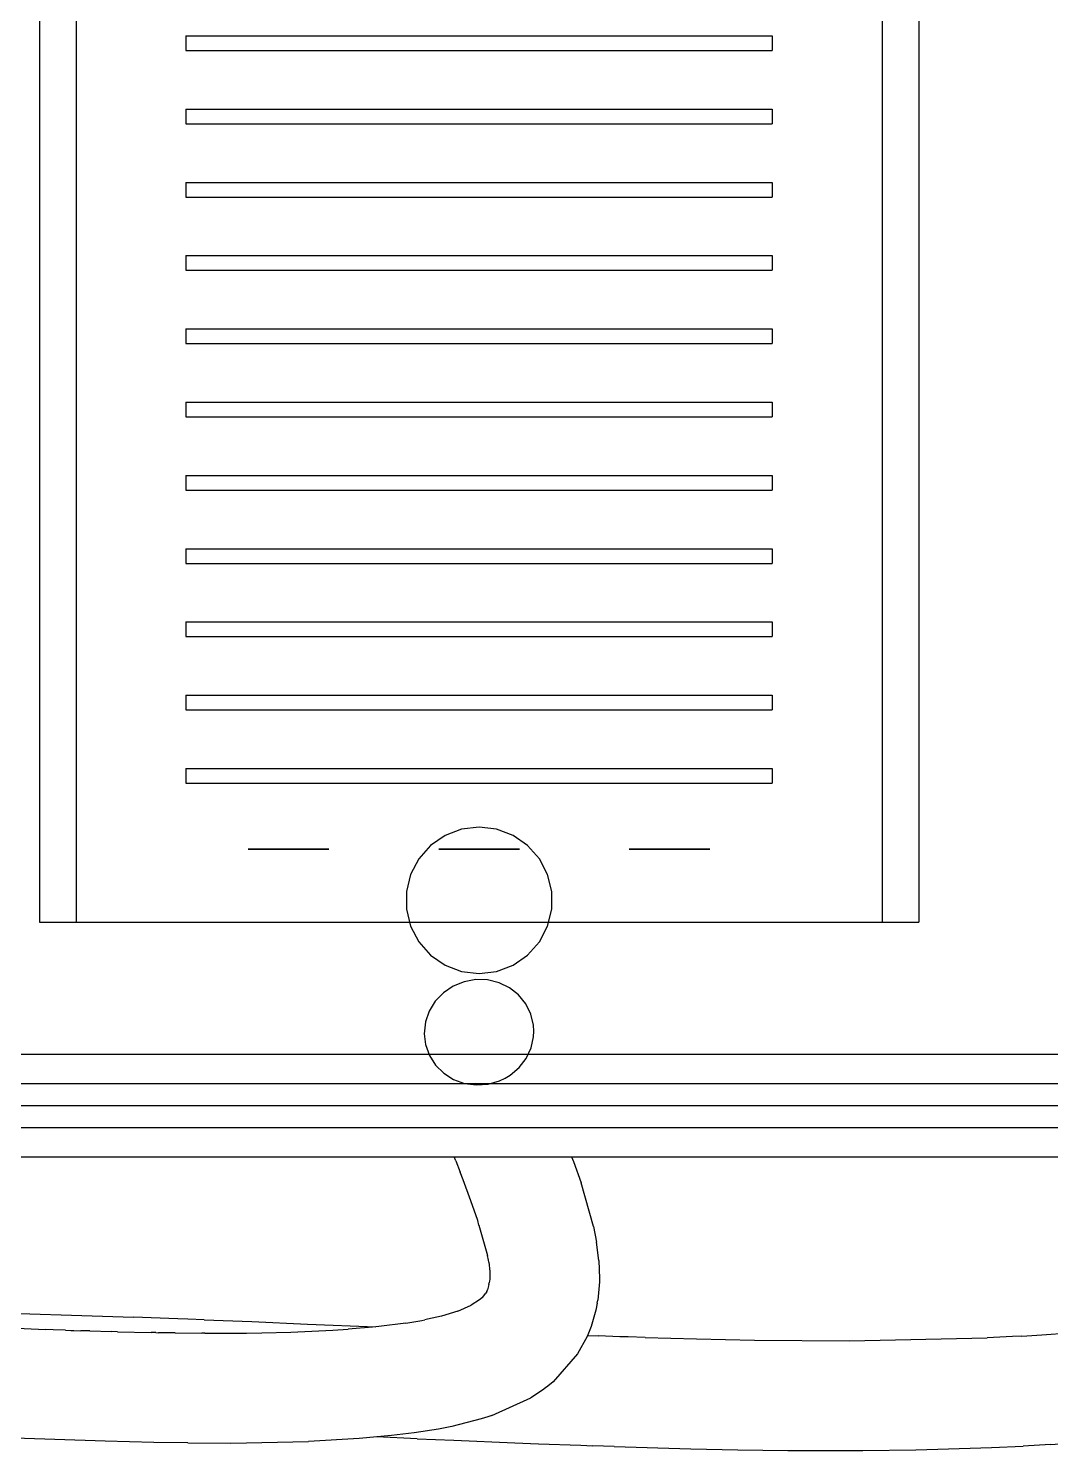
# Model space of a CAD drawing. Header units: millimetres. Extents: x -808 to -5, y -418 to 283.
# Drawn here: x -193.26 to -177.92, y -249.41 to -228.06 of the extents above; entities that cross this region are included whole.
import ezdxf

# ---------------------------------------------------------------- set-up
doc = ezdxf.new("R2010")
doc.units = ezdxf.units.MM
doc.layers.add('HIDDEN', color=8, linetype='Continuous')
doc.layers.add('VISIBLE', color=7, linetype='Continuous')

msp = doc.modelspace()

# ---------------------------------------------------------------- linework, layer by layer
at = {"layer": 'HIDDEN'}
for points in [[(-193.1, -209.579), (-193.1, -241.479)], [(-193.1, -209.579), (-193.1, -241.479)], [(-192.55, -209.579), (-192.55, -241.479)], [(-192.55, -209.579), (-192.55, -241.479)], [(-180.45, -209.579), (-180.45, -241.479)], [(-180.45, -209.579), (-180.45, -241.479)], [(-179.9, -209.579), (-179.9, -241.479)], [(-179.9, -209.579), (-179.9, -241.479)], [(-190.9, -228.169), (-182.1, -228.169)], [(-190.9, -228.169), (-182.1, -228.169)], [(-190.9, -228.169), (-190.9, -228.389)], [(-190.9, -228.169), (-190.9, -228.389)], [(-182.1, -228.169), (-182.1, -228.389)], [(-182.1, -228.169), (-182.1, -228.389)], [(-190.9, -228.389), (-182.1, -228.389)], [(-190.9, -228.389), (-182.1, -228.389)], [(-190.9, -229.269), (-182.1, -229.269)], [(-190.9, -229.269), (-182.1, -229.269)], [(-190.9, -229.269), (-190.9, -229.489)], [(-190.9, -229.269), (-190.9, -229.489)], [(-182.1, -229.269), (-182.1, -229.489)], [(-182.1, -229.269), (-182.1, -229.489)], [(-190.9, -229.489), (-182.1, -229.489)], [(-190.9, -229.489), (-182.1, -229.489)], [(-190.9, -230.369), (-182.1, -230.369)], [(-190.9, -230.369), (-182.1, -230.369)], [(-190.9, -230.369), (-190.9, -230.589)], [(-190.9, -230.369), (-190.9, -230.589)], [(-182.1, -230.369), (-182.1, -230.589)], [(-182.1, -230.369), (-182.1, -230.589)], [(-190.9, -230.589), (-182.1, -230.589)], [(-190.9, -230.589), (-182.1, -230.589)], [(-190.9, -231.469), (-182.1, -231.469)], [(-190.9, -231.469), (-182.1, -231.469)], [(-190.9, -231.469), (-190.9, -231.689)], [(-190.9, -231.469), (-190.9, -231.689)], [(-182.1, -231.469), (-182.1, -231.689)], [(-182.1, -231.469), (-182.1, -231.689)], [(-190.9, -231.689), (-182.1, -231.689)], [(-190.9, -231.689), (-182.1, -231.689)], [(-190.9, -232.569), (-182.1, -232.569)], [(-190.9, -232.569), (-182.1, -232.569)], [(-190.9, -232.569), (-190.9, -232.789)], [(-190.9, -232.569), (-190.9, -232.789)], [(-182.1, -232.569), (-182.1, -232.789)], [(-182.1, -232.569), (-182.1, -232.789)], [(-190.9, -232.789), (-182.1, -232.789)], [(-190.9, -232.789), (-182.1, -232.789)], [(-190.9, -233.669), (-182.1, -233.669)], [(-190.9, -233.669), (-182.1, -233.669)], [(-190.9, -233.669), (-190.9, -233.889)], [(-190.9, -233.669), (-190.9, -233.889)], [(-182.1, -233.669), (-182.1, -233.889)], [(-182.1, -233.669), (-182.1, -233.889)], [(-190.9, -233.889), (-182.1, -233.889)], [(-190.9, -233.889), (-182.1, -233.889)], [(-190.9, -234.769), (-182.1, -234.769)], [(-190.9, -234.769), (-182.1, -234.769)], [(-190.9, -234.769), (-190.9, -234.989)], [(-190.9, -234.769), (-190.9, -234.989)], [(-182.1, -234.769), (-182.1, -234.989)], [(-182.1, -234.769), (-182.1, -234.989)], [(-190.9, -234.989), (-182.1, -234.989)], [(-190.9, -234.989), (-182.1, -234.989)], [(-190.9, -235.869), (-182.1, -235.869)], [(-190.9, -235.869), (-182.1, -235.869)], [(-190.9, -235.869), (-190.9, -236.089)], [(-190.9, -235.869), (-190.9, -236.089)], [(-182.1, -235.869), (-182.1, -236.089)], [(-182.1, -235.869), (-182.1, -236.089)], [(-190.9, -236.089), (-182.1, -236.089)], [(-190.9, -236.089), (-182.1, -236.089)], [(-190.9, -236.969), (-182.1, -236.969)], [(-190.9, -236.969), (-182.1, -236.969)], [(-190.9, -236.969), (-190.9, -237.189)], [(-190.9, -236.969), (-190.9, -237.189)], [(-182.1, -236.969), (-182.1, -237.189)], [(-182.1, -236.969), (-182.1, -237.189)], [(-190.9, -237.189), (-182.1, -237.189)], [(-190.9, -237.189), (-182.1, -237.189)], [(-190.9, -238.069), (-182.1, -238.069)], [(-190.9, -238.069), (-182.1, -238.069)], [(-190.9, -238.069), (-190.9, -238.289)], [(-190.9, -238.069), (-190.9, -238.289)], [(-182.1, -238.069), (-182.1, -238.289)], [(-182.1, -238.069), (-182.1, -238.289)], [(-190.9, -238.289), (-182.1, -238.289)], [(-190.9, -238.289), (-182.1, -238.289)], [(-190.9, -239.169), (-182.1, -239.169)], [(-190.9, -239.169), (-182.1, -239.169)], [(-190.9, -239.169), (-190.9, -239.389)], [(-190.9, -239.169), (-190.9, -239.389)], [(-182.1, -239.169), (-182.1, -239.389)], [(-182.1, -239.169), (-182.1, -239.389)], [(-190.9, -239.389), (-182.1, -239.389)], [(-190.9, -239.389), (-182.1, -239.389)], [(-187.011, -240.175), (-187.229, -240.326)], [(-187.011, -240.175), (-187.229, -240.326)], [(-186.763, -240.081), (-187.011, -240.175)], [(-186.763, -240.081), (-187.011, -240.175)], [(-186.5, -240.049), (-186.763, -240.081)], [(-186.5, -240.049), (-186.763, -240.081)], [(-186.237, -240.081), (-186.5, -240.049)], [(-186.237, -240.081), (-186.5, -240.049)], [(-185.989, -240.175), (-186.237, -240.081)], [(-185.989, -240.175), (-186.237, -240.081)], [(-185.771, -240.326), (-185.989, -240.175)], [(-185.771, -240.326), (-185.989, -240.175)], [(-189.965, -240.379), (-189.961, -240.379)], [(-189.961, -240.379), (-189.965, -240.379)], [(-189.965, -240.379), (-189.961, -240.379)], [(-189.961, -240.379), (-189.965, -240.379)], [(-189.965, -240.379), (-189.961, -240.379)], [(-189.961, -240.379), (-189.965, -240.379)], [(-189.965, -240.379), (-189.961, -240.379)], [(-189.961, -240.379), (-189.965, -240.379)], [(-189.965, -240.379), (-189.961, -240.379)], [(-189.961, -240.379), (-189.965, -240.379)], [(-189.961, -240.379), (-189.926, -240.379)], [(-189.926, -240.379), (-189.961, -240.379)], [(-189.961, -240.379), (-189.926, -240.379)], [(-189.926, -240.379), (-189.961, -240.379)], [(-189.961, -240.379), (-189.926, -240.379)], [(-189.926, -240.379), (-189.961, -240.379)], [(-189.961, -240.379), (-189.926, -240.379)], [(-189.926, -240.379), (-189.961, -240.379)], [(-189.961, -240.379), (-189.926, -240.379)], [(-189.926, -240.379), (-189.961, -240.379)], [(-189.926, -240.379), (-189.858, -240.379)], [(-189.858, -240.379), (-189.926, -240.379)], [(-189.926, -240.379), (-189.858, -240.379)], [(-189.858, -240.379), (-189.926, -240.379)], [(-189.926, -240.379), (-189.858, -240.379)], [(-189.858, -240.379), (-189.926, -240.379)], [(-189.926, -240.379), (-189.858, -240.379)], [(-189.858, -240.379), (-189.926, -240.379)], [(-189.926, -240.379), (-189.858, -240.379)], [(-189.858, -240.379), (-189.926, -240.379)], [(-189.858, -240.379), (-189.761, -240.379)], [(-189.761, -240.379), (-189.858, -240.379)], [(-189.858, -240.379), (-189.761, -240.379)], [(-189.761, -240.379), (-189.858, -240.379)], [(-189.858, -240.379), (-189.761, -240.379)], [(-189.761, -240.379), (-189.858, -240.379)], [(-189.858, -240.379), (-189.761, -240.379)], [(-189.761, -240.379), (-189.858, -240.379)], [(-189.858, -240.379), (-189.761, -240.379)], [(-189.761, -240.379), (-189.858, -240.379)], [(-189.761, -240.379), (-189.641, -240.379)], [(-189.641, -240.379), (-189.761, -240.379)], [(-189.761, -240.379), (-189.641, -240.379)], [(-189.641, -240.379), (-189.761, -240.379)], [(-189.761, -240.379), (-189.641, -240.379)], [(-189.641, -240.379), (-189.761, -240.379)], [(-189.761, -240.379), (-189.641, -240.379)], [(-189.641, -240.379), (-189.761, -240.379)], [(-189.761, -240.379), (-189.641, -240.379)], [(-189.641, -240.379), (-189.761, -240.379)], [(-189.641, -240.379), (-189.505, -240.379)], [(-189.505, -240.379), (-189.641, -240.379)], [(-189.641, -240.379), (-189.505, -240.379)], [(-189.505, -240.379), (-189.641, -240.379)], [(-189.641, -240.379), (-189.505, -240.379)], [(-189.505, -240.379), (-189.641, -240.379)], [(-189.641, -240.379), (-189.505, -240.379)], [(-189.505, -240.379), (-189.641, -240.379)], [(-189.641, -240.379), (-189.505, -240.379)], [(-189.505, -240.379), (-189.641, -240.379)], [(-189.505, -240.379), (-189.36, -240.379)], [(-189.36, -240.379), (-189.505, -240.379)], [(-189.505, -240.379), (-189.36, -240.379)], [(-189.36, -240.379), (-189.505, -240.379)], [(-189.505, -240.379), (-189.36, -240.379)], [(-189.36, -240.379), (-189.505, -240.379)], [(-189.505, -240.379), (-189.36, -240.379)], [(-189.36, -240.379), (-189.505, -240.379)], [(-189.505, -240.379), (-189.36, -240.379)], [(-189.36, -240.379), (-189.505, -240.379)], [(-189.215, -240.379), (-189.36, -240.379)], [(-189.36, -240.379), (-189.215, -240.379)], [(-189.215, -240.379), (-189.36, -240.379)], [(-189.36, -240.379), (-189.215, -240.379)], [(-189.215, -240.379), (-189.36, -240.379)], [(-189.36, -240.379), (-189.215, -240.379)], [(-189.215, -240.379), (-189.36, -240.379)], [(-189.36, -240.379), (-189.215, -240.379)], [(-189.215, -240.379), (-189.36, -240.379)], [(-189.36, -240.379), (-189.215, -240.379)], [(-189.079, -240.379), (-189.215, -240.379)], [(-189.215, -240.379), (-189.079, -240.379)], [(-189.079, -240.379), (-189.215, -240.379)], [(-189.215, -240.379), (-189.079, -240.379)], [(-189.079, -240.379), (-189.215, -240.379)], [(-189.215, -240.379), (-189.079, -240.379)], [(-189.079, -240.379), (-189.215, -240.379)], [(-189.215, -240.379), (-189.079, -240.379)], [(-189.079, -240.379), (-189.215, -240.379)], [(-189.215, -240.379), (-189.079, -240.379)], [(-188.959, -240.379), (-189.079, -240.379)], [(-189.079, -240.379), (-188.959, -240.379)], [(-188.959, -240.379), (-189.079, -240.379)], [(-189.079, -240.379), (-188.959, -240.379)], [(-188.959, -240.379), (-189.079, -240.379)], [(-189.079, -240.379), (-188.959, -240.379)], [(-188.959, -240.379), (-189.079, -240.379)], [(-189.079, -240.379), (-188.959, -240.379)], [(-188.959, -240.379), (-189.079, -240.379)], [(-189.079, -240.379), (-188.959, -240.379)], [(-188.862, -240.379), (-188.959, -240.379)], [(-188.959, -240.379), (-188.862, -240.379)], [(-188.862, -240.379), (-188.959, -240.379)], [(-188.959, -240.379), (-188.862, -240.379)], [(-188.862, -240.379), (-188.959, -240.379)], [(-188.959, -240.379), (-188.862, -240.379)], [(-188.862, -240.379), (-188.959, -240.379)], [(-188.959, -240.379), (-188.862, -240.379)], [(-188.862, -240.379), (-188.959, -240.379)], [(-188.959, -240.379), (-188.862, -240.379)], [(-188.794, -240.379), (-188.862, -240.379)], [(-188.862, -240.379), (-188.794, -240.379)], [(-188.794, -240.379), (-188.862, -240.379)], [(-188.862, -240.379), (-188.794, -240.379)], [(-188.794, -240.379), (-188.862, -240.379)], [(-188.862, -240.379), (-188.794, -240.379)], [(-188.794, -240.379), (-188.862, -240.379)], [(-188.862, -240.379), (-188.794, -240.379)], [(-188.794, -240.379), (-188.862, -240.379)], [(-188.862, -240.379), (-188.794, -240.379)], [(-188.759, -240.379), (-188.794, -240.379)], [(-188.794, -240.379), (-188.759, -240.379)], [(-188.759, -240.379), (-188.794, -240.379)], [(-188.794, -240.379), (-188.759, -240.379)], [(-188.759, -240.379), (-188.794, -240.379)], [(-188.794, -240.379), (-188.759, -240.379)], [(-188.759, -240.379), (-188.794, -240.379)], [(-188.794, -240.379), (-188.759, -240.379)], [(-188.759, -240.379), (-188.794, -240.379)], [(-188.794, -240.379), (-188.759, -240.379)], [(-188.755, -240.379), (-188.759, -240.379)], [(-188.759, -240.379), (-188.755, -240.379)], [(-188.755, -240.379), (-188.759, -240.379)], [(-188.759, -240.379), (-188.755, -240.379)], [(-188.755, -240.379), (-188.759, -240.379)], [(-188.759, -240.379), (-188.755, -240.379)], [(-188.755, -240.379), (-188.759, -240.379)], [(-188.759, -240.379), (-188.755, -240.379)], [(-188.755, -240.379), (-188.759, -240.379)], [(-188.759, -240.379), (-188.755, -240.379)], [(-187.229, -240.326), (-187.405, -240.524)], [(-187.229, -240.326), (-187.405, -240.524)], [(-187.105, -240.379), (-187.101, -240.379)], [(-187.101, -240.379), (-187.105, -240.379)], [(-187.105, -240.379), (-187.101, -240.379)], [(-187.101, -240.379), (-187.105, -240.379)], [(-187.105, -240.379), (-187.101, -240.379)], [(-187.101, -240.379), (-187.105, -240.379)], [(-187.105, -240.379), (-187.101, -240.379)], [(-187.101, -240.379), (-187.105, -240.379)], [(-187.105, -240.379), (-187.101, -240.379)], [(-187.101, -240.379), (-187.105, -240.379)], [(-187.101, -240.379), (-187.066, -240.379)], [(-187.066, -240.379), (-187.101, -240.379)], [(-187.101, -240.379), (-187.066, -240.379)], [(-187.066, -240.379), (-187.101, -240.379)], [(-187.101, -240.379), (-187.066, -240.379)], [(-187.066, -240.379), (-187.101, -240.379)], [(-187.101, -240.379), (-187.066, -240.379)], [(-187.066, -240.379), (-187.101, -240.379)], [(-187.101, -240.379), (-187.066, -240.379)], [(-187.066, -240.379), (-187.101, -240.379)], [(-187.066, -240.379), (-186.998, -240.379)], [(-186.998, -240.379), (-187.066, -240.379)], [(-187.066, -240.379), (-186.998, -240.379)], [(-186.998, -240.379), (-187.066, -240.379)], [(-187.066, -240.379), (-186.998, -240.379)], [(-186.998, -240.379), (-187.066, -240.379)], [(-187.066, -240.379), (-186.998, -240.379)], [(-186.998, -240.379), (-187.066, -240.379)], [(-187.066, -240.379), (-186.998, -240.379)], [(-186.998, -240.379), (-187.066, -240.379)], [(-186.998, -240.379), (-186.901, -240.379)], [(-186.901, -240.379), (-186.998, -240.379)], [(-186.998, -240.379), (-186.901, -240.379)], [(-186.901, -240.379), (-186.998, -240.379)], [(-186.998, -240.379), (-186.901, -240.379)], [(-186.901, -240.379), (-186.998, -240.379)], [(-186.998, -240.379), (-186.901, -240.379)], [(-186.901, -240.379), (-186.998, -240.379)], [(-186.998, -240.379), (-186.901, -240.379)], [(-186.901, -240.379), (-186.998, -240.379)], [(-186.901, -240.379), (-186.781, -240.379)], [(-186.781, -240.379), (-186.901, -240.379)], [(-186.901, -240.379), (-186.781, -240.379)], [(-186.781, -240.379), (-186.901, -240.379)], [(-186.901, -240.379), (-186.781, -240.379)], [(-186.781, -240.379), (-186.901, -240.379)], [(-186.901, -240.379), (-186.781, -240.379)], [(-186.781, -240.379), (-186.901, -240.379)], [(-186.901, -240.379), (-186.781, -240.379)], [(-186.781, -240.379), (-186.901, -240.379)], [(-186.781, -240.379), (-186.645, -240.379)], [(-186.645, -240.379), (-186.781, -240.379)], [(-186.781, -240.379), (-186.645, -240.379)], [(-186.645, -240.379), (-186.781, -240.379)], [(-186.781, -240.379), (-186.645, -240.379)], [(-186.645, -240.379), (-186.781, -240.379)], [(-186.781, -240.379), (-186.645, -240.379)], [(-186.645, -240.379), (-186.781, -240.379)], [(-186.781, -240.379), (-186.645, -240.379)], [(-186.645, -240.379), (-186.781, -240.379)], [(-186.645, -240.379), (-186.5, -240.379)], [(-186.5, -240.379), (-186.645, -240.379)], [(-186.645, -240.379), (-186.5, -240.379)], [(-186.5, -240.379), (-186.645, -240.379)], [(-186.645, -240.379), (-186.5, -240.379)], [(-186.5, -240.379), (-186.645, -240.379)], [(-186.645, -240.379), (-186.5, -240.379)], [(-186.5, -240.379), (-186.645, -240.379)], [(-186.645, -240.379), (-186.5, -240.379)], [(-186.5, -240.379), (-186.645, -240.379)], [(-186.355, -240.379), (-186.5, -240.379)], [(-186.5, -240.379), (-186.355, -240.379)], [(-186.355, -240.379), (-186.5, -240.379)], [(-186.5, -240.379), (-186.355, -240.379)], [(-186.355, -240.379), (-186.5, -240.379)], [(-186.5, -240.379), (-186.355, -240.379)], [(-186.355, -240.379), (-186.5, -240.379)], [(-186.5, -240.379), (-186.355, -240.379)], [(-186.355, -240.379), (-186.5, -240.379)], [(-186.5, -240.379), (-186.355, -240.379)], [(-186.219, -240.379), (-186.355, -240.379)], [(-186.355, -240.379), (-186.219, -240.379)], [(-186.219, -240.379), (-186.355, -240.379)], [(-186.355, -240.379), (-186.219, -240.379)], [(-186.219, -240.379), (-186.355, -240.379)], [(-186.355, -240.379), (-186.219, -240.379)], [(-186.219, -240.379), (-186.355, -240.379)], [(-186.355, -240.379), (-186.219, -240.379)], [(-186.219, -240.379), (-186.355, -240.379)], [(-186.355, -240.379), (-186.219, -240.379)], [(-186.099, -240.379), (-186.219, -240.379)], [(-186.219, -240.379), (-186.099, -240.379)], [(-186.099, -240.379), (-186.219, -240.379)], [(-186.219, -240.379), (-186.099, -240.379)], [(-186.099, -240.379), (-186.219, -240.379)], [(-186.219, -240.379), (-186.099, -240.379)], [(-186.099, -240.379), (-186.219, -240.379)], [(-186.219, -240.379), (-186.099, -240.379)], [(-186.099, -240.379), (-186.219, -240.379)], [(-186.219, -240.379), (-186.099, -240.379)], [(-186.002, -240.379), (-186.099, -240.379)], [(-186.099, -240.379), (-186.002, -240.379)], [(-186.002, -240.379), (-186.099, -240.379)], [(-186.099, -240.379), (-186.002, -240.379)], [(-186.002, -240.379), (-186.099, -240.379)], [(-186.099, -240.379), (-186.002, -240.379)], [(-186.002, -240.379), (-186.099, -240.379)], [(-186.099, -240.379), (-186.002, -240.379)], [(-186.002, -240.379), (-186.099, -240.379)], [(-186.099, -240.379), (-186.002, -240.379)], [(-185.934, -240.379), (-186.002, -240.379)], [(-186.002, -240.379), (-185.934, -240.379)], [(-185.934, -240.379), (-186.002, -240.379)], [(-186.002, -240.379), (-185.934, -240.379)], [(-185.934, -240.379), (-186.002, -240.379)], [(-186.002, -240.379), (-185.934, -240.379)], [(-185.934, -240.379), (-186.002, -240.379)], [(-186.002, -240.379), (-185.934, -240.379)], [(-185.934, -240.379), (-186.002, -240.379)], [(-186.002, -240.379), (-185.934, -240.379)], [(-185.899, -240.379), (-185.934, -240.379)], [(-185.934, -240.379), (-185.899, -240.379)], [(-185.899, -240.379), (-185.934, -240.379)], [(-185.934, -240.379), (-185.899, -240.379)], [(-185.899, -240.379), (-185.934, -240.379)], [(-185.934, -240.379), (-185.899, -240.379)], [(-185.899, -240.379), (-185.934, -240.379)], [(-185.934, -240.379), (-185.899, -240.379)], [(-185.899, -240.379), (-185.934, -240.379)], [(-185.934, -240.379), (-185.899, -240.379)], [(-185.895, -240.379), (-185.899, -240.379)], [(-185.899, -240.379), (-185.895, -240.379)], [(-185.895, -240.379), (-185.899, -240.379)], [(-185.899, -240.379), (-185.895, -240.379)], [(-185.895, -240.379), (-185.899, -240.379)], [(-185.899, -240.379), (-185.895, -240.379)], [(-185.895, -240.379), (-185.899, -240.379)], [(-185.899, -240.379), (-185.895, -240.379)], [(-185.895, -240.379), (-185.899, -240.379)], [(-185.899, -240.379), (-185.895, -240.379)], [(-185.595, -240.524), (-185.771, -240.326)], [(-185.595, -240.524), (-185.771, -240.326)], [(-184.245, -240.379), (-184.241, -240.379)], [(-184.241, -240.379), (-184.245, -240.379)], [(-184.245, -240.379), (-184.241, -240.379)], [(-184.241, -240.379), (-184.245, -240.379)], [(-184.245, -240.379), (-184.241, -240.379)], [(-184.241, -240.379), (-184.245, -240.379)], [(-184.245, -240.379), (-184.241, -240.379)], [(-184.241, -240.379), (-184.245, -240.379)], [(-184.245, -240.379), (-184.241, -240.379)], [(-184.241, -240.379), (-184.245, -240.379)], [(-184.241, -240.379), (-184.206, -240.379)], [(-184.206, -240.379), (-184.241, -240.379)], [(-184.241, -240.379), (-184.206, -240.379)], [(-184.206, -240.379), (-184.241, -240.379)], [(-184.241, -240.379), (-184.206, -240.379)], [(-184.206, -240.379), (-184.241, -240.379)], [(-184.241, -240.379), (-184.206, -240.379)], [(-184.206, -240.379), (-184.241, -240.379)], [(-184.241, -240.379), (-184.206, -240.379)], [(-184.206, -240.379), (-184.241, -240.379)], [(-184.206, -240.379), (-184.138, -240.379)], [(-184.138, -240.379), (-184.206, -240.379)], [(-184.206, -240.379), (-184.138, -240.379)], [(-184.138, -240.379), (-184.206, -240.379)], [(-184.206, -240.379), (-184.138, -240.379)], [(-184.138, -240.379), (-184.206, -240.379)], [(-184.206, -240.379), (-184.138, -240.379)], [(-184.138, -240.379), (-184.206, -240.379)], [(-184.206, -240.379), (-184.138, -240.379)], [(-184.138, -240.379), (-184.206, -240.379)], [(-184.138, -240.379), (-184.041, -240.379)], [(-184.041, -240.379), (-184.138, -240.379)], [(-184.138, -240.379), (-184.041, -240.379)], [(-184.041, -240.379), (-184.138, -240.379)], [(-184.138, -240.379), (-184.041, -240.379)], [(-184.041, -240.379), (-184.138, -240.379)], [(-184.138, -240.379), (-184.041, -240.379)], [(-184.041, -240.379), (-184.138, -240.379)], [(-184.138, -240.379), (-184.041, -240.379)], [(-184.041, -240.379), (-184.138, -240.379)], [(-184.041, -240.379), (-183.921, -240.379)], [(-183.921, -240.379), (-184.041, -240.379)], [(-184.041, -240.379), (-183.921, -240.379)], [(-183.921, -240.379), (-184.041, -240.379)], [(-184.041, -240.379), (-183.921, -240.379)], [(-183.921, -240.379), (-184.041, -240.379)], [(-184.041, -240.379), (-183.921, -240.379)], [(-183.921, -240.379), (-184.041, -240.379)], [(-184.041, -240.379), (-183.921, -240.379)], [(-183.921, -240.379), (-184.041, -240.379)], [(-183.921, -240.379), (-183.785, -240.379)], [(-183.785, -240.379), (-183.921, -240.379)], [(-183.921, -240.379), (-183.785, -240.379)], [(-183.785, -240.379), (-183.921, -240.379)], [(-183.921, -240.379), (-183.785, -240.379)], [(-183.785, -240.379), (-183.921, -240.379)], [(-183.921, -240.379), (-183.785, -240.379)], [(-183.785, -240.379), (-183.921, -240.379)], [(-183.921, -240.379), (-183.785, -240.379)], [(-183.785, -240.379), (-183.921, -240.379)], [(-183.785, -240.379), (-183.64, -240.379)], [(-183.64, -240.379), (-183.785, -240.379)], [(-183.785, -240.379), (-183.64, -240.379)], [(-183.64, -240.379), (-183.785, -240.379)], [(-183.785, -240.379), (-183.64, -240.379)], [(-183.64, -240.379), (-183.785, -240.379)], [(-183.785, -240.379), (-183.64, -240.379)], [(-183.64, -240.379), (-183.785, -240.379)], [(-183.785, -240.379), (-183.64, -240.379)], [(-183.64, -240.379), (-183.785, -240.379)], [(-183.495, -240.379), (-183.64, -240.379)], [(-183.64, -240.379), (-183.495, -240.379)], [(-183.495, -240.379), (-183.64, -240.379)], [(-183.64, -240.379), (-183.495, -240.379)], [(-183.495, -240.379), (-183.64, -240.379)], [(-183.64, -240.379), (-183.495, -240.379)], [(-183.495, -240.379), (-183.64, -240.379)], [(-183.64, -240.379), (-183.495, -240.379)], [(-183.495, -240.379), (-183.64, -240.379)], [(-183.64, -240.379), (-183.495, -240.379)], [(-183.359, -240.379), (-183.495, -240.379)], [(-183.495, -240.379), (-183.359, -240.379)], [(-183.359, -240.379), (-183.495, -240.379)], [(-183.495, -240.379), (-183.359, -240.379)], [(-183.359, -240.379), (-183.495, -240.379)], [(-183.495, -240.379), (-183.359, -240.379)], [(-183.359, -240.379), (-183.495, -240.379)], [(-183.495, -240.379), (-183.359, -240.379)], [(-183.359, -240.379), (-183.495, -240.379)], [(-183.495, -240.379), (-183.359, -240.379)], [(-183.239, -240.379), (-183.359, -240.379)], [(-183.359, -240.379), (-183.239, -240.379)], [(-183.239, -240.379), (-183.359, -240.379)], [(-183.359, -240.379), (-183.239, -240.379)], [(-183.239, -240.379), (-183.359, -240.379)], [(-183.359, -240.379), (-183.239, -240.379)], [(-183.239, -240.379), (-183.359, -240.379)], [(-183.359, -240.379), (-183.239, -240.379)], [(-183.239, -240.379), (-183.359, -240.379)], [(-183.359, -240.379), (-183.239, -240.379)], [(-183.142, -240.379), (-183.239, -240.379)], [(-183.239, -240.379), (-183.142, -240.379)], [(-183.142, -240.379), (-183.239, -240.379)], [(-183.239, -240.379), (-183.142, -240.379)], [(-183.142, -240.379), (-183.239, -240.379)], [(-183.239, -240.379), (-183.142, -240.379)], [(-183.142, -240.379), (-183.239, -240.379)], [(-183.239, -240.379), (-183.142, -240.379)], [(-183.142, -240.379), (-183.239, -240.379)], [(-183.239, -240.379), (-183.142, -240.379)], [(-183.074, -240.379), (-183.142, -240.379)], [(-183.142, -240.379), (-183.074, -240.379)], [(-183.074, -240.379), (-183.142, -240.379)], [(-183.142, -240.379), (-183.074, -240.379)], [(-183.074, -240.379), (-183.142, -240.379)], [(-183.142, -240.379), (-183.074, -240.379)], [(-183.074, -240.379), (-183.142, -240.379)], [(-183.142, -240.379), (-183.074, -240.379)], [(-183.074, -240.379), (-183.142, -240.379)], [(-183.142, -240.379), (-183.074, -240.379)], [(-183.039, -240.379), (-183.074, -240.379)], [(-183.074, -240.379), (-183.039, -240.379)], [(-183.039, -240.379), (-183.074, -240.379)], [(-183.074, -240.379), (-183.039, -240.379)], [(-183.039, -240.379), (-183.074, -240.379)], [(-183.074, -240.379), (-183.039, -240.379)], [(-183.039, -240.379), (-183.074, -240.379)], [(-183.074, -240.379), (-183.039, -240.379)], [(-183.039, -240.379), (-183.074, -240.379)], [(-183.074, -240.379), (-183.039, -240.379)], [(-183.035, -240.379), (-183.039, -240.379)], [(-183.039, -240.379), (-183.035, -240.379)], [(-183.035, -240.379), (-183.039, -240.379)], [(-183.039, -240.379), (-183.035, -240.379)], [(-183.035, -240.379), (-183.039, -240.379)], [(-183.039, -240.379), (-183.035, -240.379)], [(-183.035, -240.379), (-183.039, -240.379)], [(-183.039, -240.379), (-183.035, -240.379)], [(-183.035, -240.379), (-183.039, -240.379)], [(-183.039, -240.379), (-183.035, -240.379)], [(-187.405, -240.524), (-187.529, -240.759)], [(-187.405, -240.524), (-187.529, -240.759)], [(-185.471, -240.759), (-185.595, -240.524)], [(-185.471, -240.759), (-185.595, -240.524)], [(-187.529, -240.759), (-187.592, -241.016)], [(-187.529, -240.759), (-187.592, -241.016)], [(-185.408, -241.016), (-185.471, -240.759)], [(-185.408, -241.016), (-185.471, -240.759)], [(-187.592, -241.016), (-187.592, -241.281)], [(-187.592, -241.016), (-187.592, -241.281)], [(-185.408, -241.281), (-185.408, -241.016)], [(-185.408, -241.281), (-185.408, -241.016)], [(-187.592, -241.281), (-187.529, -241.539)], [(-187.592, -241.281), (-187.529, -241.539)], [(-185.471, -241.539), (-185.408, -241.281)], [(-185.471, -241.539), (-185.408, -241.281)], [(-193.1, -241.479), (-179.9, -241.479)], [(-193.1, -241.479), (-179.9, -241.479)], [(-192.55, -241.479), (-180.45, -241.479)], [(-192.55, -241.479), (-180.45, -241.479)], [(-187.529, -241.539), (-187.405, -241.774)], [(-187.529, -241.539), (-187.405, -241.774)], [(-185.595, -241.774), (-185.471, -241.539)], [(-185.595, -241.774), (-185.471, -241.539)], [(-187.405, -241.774), (-187.229, -241.972)], [(-187.405, -241.774), (-187.229, -241.972)], [(-185.771, -241.972), (-185.595, -241.774)], [(-185.771, -241.972), (-185.595, -241.774)], [(-187.229, -241.972), (-187.011, -242.123)], [(-187.229, -241.972), (-187.011, -242.123)], [(-187.011, -242.123), (-186.763, -242.217)], [(-187.011, -242.123), (-186.763, -242.217)], [(-186.237, -242.217), (-185.989, -242.123)], [(-186.237, -242.217), (-185.989, -242.123)], [(-185.989, -242.123), (-185.771, -241.972)], [(-185.989, -242.123), (-185.771, -241.972)], [(-186.763, -242.217), (-186.5, -242.249)], [(-186.763, -242.217), (-186.5, -242.249)], [(-186.55, -242.338), (-186.725, -242.37)], [(-186.372, -242.343), (-186.55, -242.338)], [(-186.5, -242.249), (-186.237, -242.217)], [(-186.5, -242.249), (-186.237, -242.217)], [(-186.2, -242.385), (-186.372, -242.343)], [(-187.036, -242.536), (-187.158, -242.663)], [(-186.89, -242.437), (-187.036, -242.536)], [(-186.725, -242.37), (-186.89, -242.437)], [(-186.043, -242.462), (-186.2, -242.385)], [(-185.906, -242.57), (-186.043, -242.462)], [(-187.158, -242.663), (-187.249, -242.812)], [(-185.797, -242.704), (-185.906, -242.57)], [(-185.721, -242.858), (-185.797, -242.704)], [(-187.305, -242.975), (-187.323, -243.155)], [(-187.249, -242.812), (-187.305, -242.975)], [(-185.682, -243.024), (-185.721, -242.858)], [(-187.323, -243.155), (-187.304, -243.315)], [(-185.718, -243.365), (-185.681, -243.196)], [(-185.676, -243.114), (-185.682, -243.024)], [(-185.681, -243.196), (-185.676, -243.114)], [(-187.304, -243.315), (-187.246, -243.477)], [(-185.792, -243.522), (-185.718, -243.365)], [(-317.4, -243.459), (-97.4, -243.459)], [(-317.4, -243.459), (-97.4, -243.459)], [(-317.4, -243.459), (-97.4, -243.459)], [(-187.246, -243.477), (-187.154, -243.622)], [(-187.154, -243.622), (-187.031, -243.744)], [(-185.898, -243.66), (-185.792, -243.522)], [(-187.031, -243.744), (-186.883, -243.837)], [(-186.883, -243.837), (-186.717, -243.897)], [(-186.193, -243.859), (-186.109, -243.82)], [(-186.109, -243.82), (-186.031, -243.773)], [(-186.031, -243.773), (-185.898, -243.66)], [(-317.4, -243.899), (-97.4, -243.899)], [(-317.4, -243.899), (-97.4, -243.899)], [(-186.717, -243.897), (-186.541, -243.921)], [(-186.541, -243.921), (-186.363, -243.908)], [(-186.363, -243.908), (-186.193, -243.859)], [(-317.4, -244.229), (-97.4, -244.229)], [(-317.4, -244.229), (-97.4, -244.229)], [(-317.4, -244.229), (-97.4, -244.229)], [(-317.4, -244.229), (-97.4, -244.229)], [(-317.4, -244.229), (-97.4, -244.229)], [(-317.4, -244.229), (-97.4, -244.229)], [(-317.4, -244.559), (-97.4, -244.559)], [(-317.4, -244.559), (-97.4, -244.559)], [(-317.4, -244.999), (-97.4, -244.999)], [(-317.4, -244.999), (-97.4, -244.999)], [(-317.4, -244.999), (-97.4, -244.999)]]:
    msp.add_lwpolyline(points, dxfattribs=at)
at = {"layer": 'VISIBLE'}
for points in [[(-317.4, -243.459), (-97.4, -243.459)], [(-317.4, -244.999), (-97.4, -244.999)], [(-186.851, -245.058), (-186.873, -244.999)], [(-186.851, -245.058), (-186.784, -245.232)], [(-185.112, -244.999), (-185.085, -245.07)], [(-185.085, -245.07), (-184.97, -245.391)], [(-186.74, -245.347), (-186.784, -245.232)], [(-186.622, -245.659), (-186.74, -245.347)], [(-184.781, -246.048), (-184.97, -245.391)], [(-186.517, -245.955), (-186.622, -245.659)], [(-186.504, -246.024), (-186.517, -245.955)], [(-186.504, -246.024), (-186.373, -246.48)], [(-184.781, -246.048), (-184.736, -246.28)], [(-184.701, -246.559), (-184.736, -246.28)], [(-186.36, -246.55), (-186.373, -246.48)], [(-186.355, -246.584), (-186.36, -246.55)], [(-186.355, -246.584), (-186.341, -246.72)], [(-184.701, -246.559), (-184.692, -246.829)], [(-186.341, -246.72), (-186.339, -246.789)], [(-186.339, -246.789), (-186.341, -246.84)], [(-184.692, -246.829), (-184.693, -246.875)], [(-186.451, -247.112), (-186.397, -247.047)], [(-186.383, -247.022), (-186.397, -247.047)], [(-186.383, -247.022), (-186.372, -246.997)], [(-186.354, -246.917), (-186.372, -246.997)], [(-186.354, -246.917), (-186.348, -246.89)], [(-186.343, -246.864), (-186.348, -246.89)], [(-186.341, -246.84), (-186.343, -246.864)], [(-184.693, -246.875), (-184.718, -247.151)], [(-186.821, -247.315), (-186.618, -247.229)], [(-186.492, -247.148), (-186.618, -247.229)], [(-186.451, -247.112), (-186.492, -247.148)], [(-184.725, -247.195), (-184.747, -247.304)], [(-184.725, -247.195), (-184.718, -247.151)], [(-194.181, -247.329), (-191.69, -247.405)], [(-191.02, -247.43), (-191.69, -247.405)], [(-190.872, -247.435), (-191.02, -247.43)], [(-190.629, -247.445), (-190.872, -247.435)], [(-190.629, -247.445), (-189.913, -247.474)], [(-189.913, -247.474), (-189.076, -247.51)], [(-187.6, -247.498), (-187.448, -247.473)], [(-187.448, -247.473), (-187.361, -247.457)], [(-187.361, -247.457), (-187.314, -247.447)], [(-187.273, -247.439), (-187.314, -247.447)], [(-187.065, -247.39), (-187.273, -247.439)], [(-186.821, -247.315), (-187.065, -247.39)], [(-184.747, -247.304), (-184.818, -247.549)], [(-193.544, -247.57), (-193.011, -247.592)], [(-192.892, -247.597), (-193.011, -247.592)], [(-192.708, -247.603), (-192.892, -247.597)], [(-192.708, -247.603), (-192.628, -247.606)], [(-192.628, -247.606), (-192.583, -247.608)], [(-192.583, -247.608), (-192.479, -247.611)], [(-192.342, -247.615), (-192.479, -247.611)], [(-192.342, -247.615), (-192.017, -247.625)], [(-191.929, -247.627), (-192.017, -247.625)], [(-191.929, -247.627), (-191.421, -247.639)], [(-191.354, -247.64), (-191.421, -247.639)], [(-191.354, -247.64), (-191.313, -247.641)], [(-191.147, -247.644), (-191.313, -247.641)], [(-191.063, -247.645), (-191.147, -247.644)], [(-191.063, -247.645), (-190.663, -247.649)], [(-190.618, -247.649), (-190.663, -247.649)], [(-190.618, -247.649), (-189.991, -247.647)], [(-189.991, -247.647), (-189.76, -247.644)], [(-189.76, -247.644), (-189.328, -247.633)], [(-189.328, -247.633), (-188.694, -247.604)], [(-189.076, -247.51), (-188.052, -247.554)], [(-188.694, -247.604), (-188.464, -247.589)], [(-188.1, -247.559), (-188.464, -247.589)], [(-188.007, -247.55), (-188.1, -247.559)], [(-187.6, -247.498), (-188.007, -247.55)], [(-184.818, -247.549), (-184.879, -247.698)], [(-184.873, -247.684), (-184.705, -247.69)], [(-184.387, -247.701), (-184.705, -247.69)], [(-178.352, -247.691), (-178.49, -247.698)], [(-178.352, -247.691), (-178.054, -247.674)], [(-178.054, -247.674), (-177.219, -247.614)], [(-184.879, -247.698), (-185.024, -247.96)], [(-184.262, -247.705), (-184.387, -247.701)], [(-184.005, -247.713), (-184.262, -247.705)], [(-184.005, -247.713), (-183.236, -247.734)], [(-183.236, -247.734), (-182.365, -247.751)], [(-182.365, -247.751), (-180.939, -247.761)], [(-180.939, -247.761), (-178.875, -247.716)], [(-178.49, -247.698), (-178.875, -247.716)], [(-185.024, -247.96), (-185.39, -248.377)], [(-185.547, -248.502), (-185.724, -248.619)], [(-185.503, -248.47), (-185.547, -248.502)], [(-185.468, -248.442), (-185.503, -248.47)], [(-185.39, -248.377), (-185.468, -248.442)], [(-186.31, -248.884), (-185.724, -248.619)], [(-186.471, -248.936), (-186.911, -249.048)], [(-186.37, -248.904), (-186.471, -248.936)], [(-186.31, -248.884), (-186.37, -248.904)], [(-187.813, -249.186), (-188.298, -249.229)], [(-187.477, -249.146), (-187.813, -249.186)], [(-187.107, -249.087), (-187.477, -249.146)], [(-187.085, -249.083), (-187.107, -249.087)], [(-186.911, -249.048), (-187.085, -249.083)], [(-192.112, -249.271), (-193.475, -249.223)], [(-191.381, -249.288), (-192.112, -249.271)], [(-190.873, -249.295), (-191.381, -249.288)], [(-190.873, -249.295), (-190.227, -249.297)], [(-190.227, -249.297), (-189.063, -249.272)], [(-188.298, -249.229), (-189.063, -249.272)], [(-187.429, -249.232), (-188.035, -249.206)], [(-187.429, -249.232), (-186.881, -249.256)], [(-186.881, -249.256), (-185.965, -249.294)], [(-185.965, -249.294), (-185.61, -249.307)], [(-185.61, -249.307), (-184.972, -249.331)], [(-184.972, -249.331), (-184.79, -249.338)], [(-184.47, -249.348), (-184.79, -249.338)], [(-184.47, -249.348), (-183.32, -249.382)], [(-183.32, -249.382), (-182.617, -249.397)], [(-182.617, -249.397), (-181.866, -249.407)], [(-180.737, -249.409), (-179.946, -249.399)], [(-179.946, -249.399), (-179.615, -249.391)], [(-179.615, -249.391), (-178.81, -249.364)], [(-178.81, -249.364), (-178.332, -249.342)], [(-177.922, -249.318), (-178.332, -249.342)], [(-177.922, -249.318), (-177.311, -249.276)], [(-181.866, -249.407), (-181.304, -249.41)], [(-181.304, -249.41), (-180.737, -249.409)]]:
    msp.add_lwpolyline(points, dxfattribs=at)

doc.saveas('drawing.dxf')
